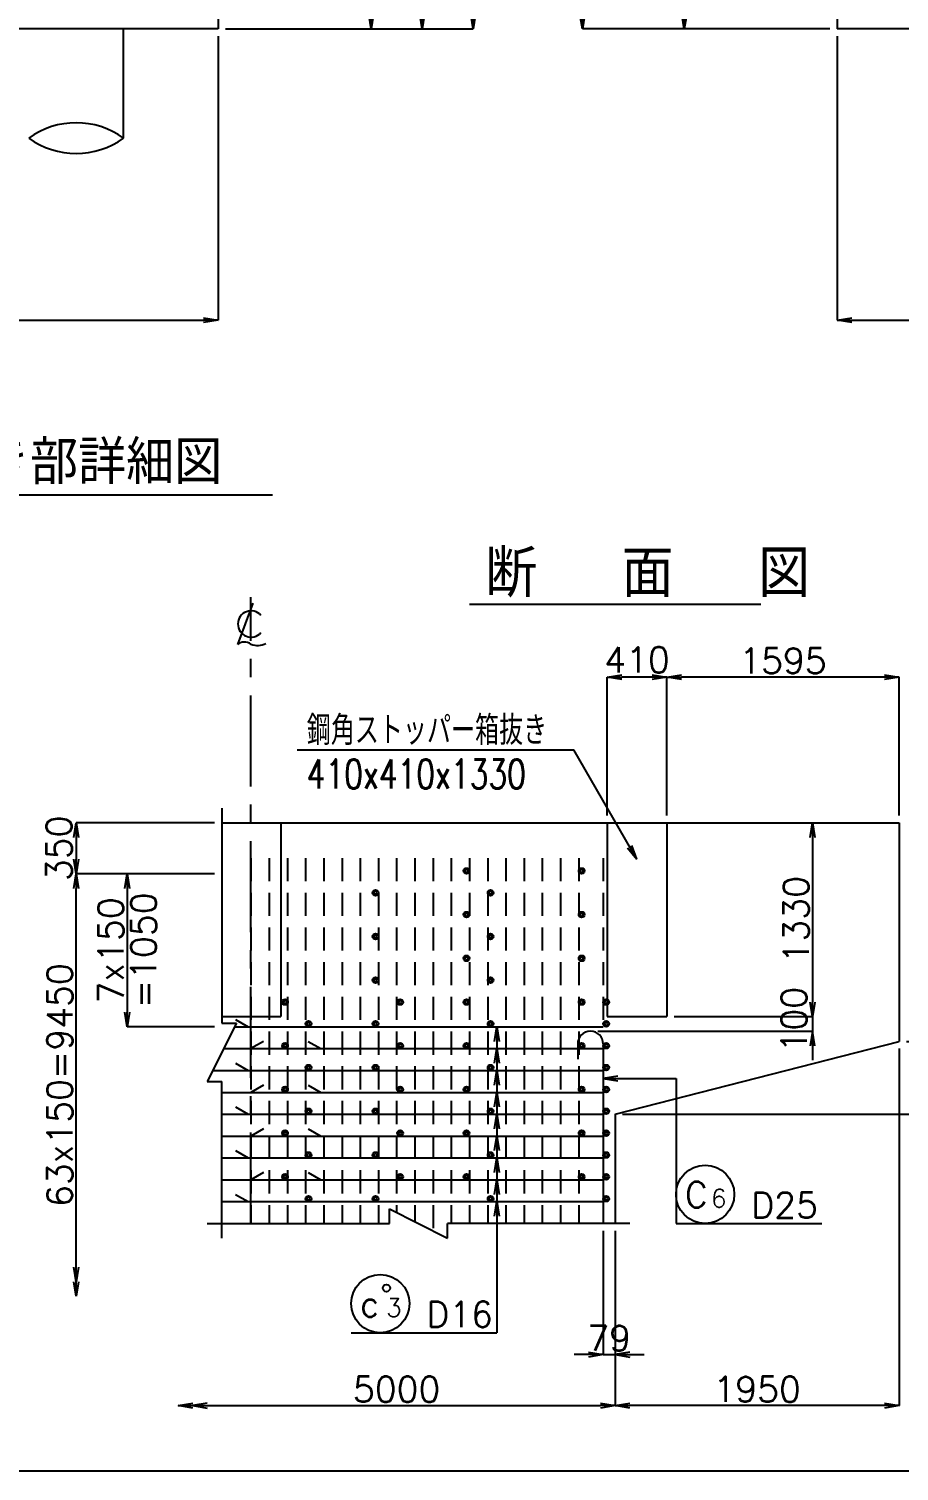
# Model space of a CAD drawing. Header units: millimetres. Extents: x -19525 to 20025, y -14225 to 14225.
# Drawn here: x -10050 to -4075, y -13850 to -3950 of the extents above; entities that cross this region are included whole.
import ezdxf

# ---------------------------------------------------------------- set-up
doc = ezdxf.new("R2010")
doc.units = ezdxf.units.MM
doc.header["$PDMODE"] = 35
doc.linetypes.add('CENTER', pattern=[2, 1.25, -0.25, 0.25, -0.25])
doc.linetypes.add('HIDDEN2', pattern=[4.7625, 3.175, -1.5875])
for name, color, linetype in [('DIM-01', 2, 'Continuous'), ('DIM-02', 2, 'Continuous'), ('GAIKEI-01', 7, 'Continuous'), ('TEKKIN-01', 3, 'Continuous'), ('TEKKIN-02', 4, 'Continuous'), ('TEKKIN-03', 6, 'Continuous'), ('TEXT-01', 4, 'Continuous'), ('WAKU-01', 1, 'Continuous')]:
    doc.layers.add(name, color=color, linetype=linetype)
doc.styles.get("Standard").update_dxf_attribs({"font": 'txt.shx', "bigfont": 'bigfont.shx'})
doc.dimstyles.get("Standard").update_dxf_attribs({"dimscale": 50, "dimtxt": 3.5, "dimasz": 2, "dimexe": 0, "dimexo": 1, "dimgap": 0.5, "dimtad": 1, "dimdec": 0, "dimzin": 0, "dimdsep": 46, "dimtxsty": 'Standard', "dimblk1": 'OPEN', "dimblk2": 'OPEN', "dimsah": 1, "dimcen": 0, "dimclrd": 2, "dimclre": 2, "dimclrt": 6, "dimaunit": 1, "dimadec": 0, "dimazin": 0, "dimtfac": 1, "dimtdec": 4, "dimtix": 1, "dimtofl": 0, "dimtmove": 2, "dimatfit": 3, "dimldrblk": 'OPEN', "dimfxl": 0, "dimtolj": 1, "dimtzin": 0, "dimarcsym": 0})

# ---------------------------------------------------------------- blocks, each defined once
blk = doc.blocks.new('_OPEN')
at = {"color": 0, "linetype": 'ByBlock'}
for p, q in [((-1, 0.167), (0, 0)), ((0, 0), (-1, -0.167)), ((0, 0), (-1, 0))]:
    blk.add_line(p, q, dxfattribs=at)
blk = doc.blocks.new('*D9')
at = {"color": 2, "linetype": 'ByBlock'}
for p, q in [((-4500, -4000), (-4500, -5950)), ((3500, -4000), (3500, -5950)), ((-4400, -5950), (3400, -5950))]:
    blk.add_line(p, q, dxfattribs=at)
at = {"layer": 'DEFPOINTS', "color": 0, "linetype": 'ByBlock'}
for p in [(-4500, -3950), (3500, -3950), (3500, -5950)]:
    blk.add_point(p, dxfattribs=at)
at = {"color": 2, "linetype": 'ByBlock', "xscale": 100, "yscale": 100, "zscale": 100, "rotation": 180}
blk.add_blockref('_OPEN', (-4500, -5950), dxfattribs=at)
at = {"color": 2, "linetype": 'ByBlock', "xscale": 100, "yscale": 100, "zscale": 100}
blk.add_blockref('_OPEN', (3500, -5950), dxfattribs=at)
at = {"color": 6, "linetype": 'ByBlock', "insert": (-500, -5837.5), "char_height": 175, "attachment_point": 5}
blk.add_mtext('\\A1;8000', dxfattribs=at)
blk = doc.blocks.new('*D10')
at = {"color": 2, "linetype": 'ByBlock'}
for p, q in [((-17250, -4000), (-17250, -5950)), ((-8750, -4000), (-8750, -5950)), ((-17150, -5950), (-8850, -5950))]:
    blk.add_line(p, q, dxfattribs=at)
at = {"layer": 'DEFPOINTS', "color": 0, "linetype": 'ByBlock'}
for p in [(-17250, -3950), (-8750, -3950), (-8750, -5950)]:
    blk.add_point(p, dxfattribs=at)
at = {"color": 2, "linetype": 'ByBlock', "xscale": 100, "yscale": 100, "zscale": 100, "rotation": 180}
blk.add_blockref('_OPEN', (-17250, -5950), dxfattribs=at)
at = {"color": 2, "linetype": 'ByBlock', "xscale": 100, "yscale": 100, "zscale": 100}
blk.add_blockref('_OPEN', (-8750, -5950), dxfattribs=at)
at = {"color": 6, "linetype": 'ByBlock', "insert": (-13000, -5837.5), "char_height": 175, "attachment_point": 5}
blk.add_mtext('\\A1;8500', dxfattribs=at)
blk = doc.blocks.new('*D14')
at = {"color": 2, "linetype": 'ByBlock'}
for p, q in [((-1650, -1450), (-6250, -1450)), ((-6250, -1550), (-6250, -3850)), ((-4550, -3950), (-6250, -3950))]:
    blk.add_line(p, q, dxfattribs=at)
at = {"layer": 'DEFPOINTS', "color": 0, "linetype": 'ByBlock'}
for p in [(-1600, -1450), (-6250, -3950), (-4500, -3950)]:
    blk.add_point(p, dxfattribs=at)
at = {"color": 2, "linetype": 'ByBlock', "xscale": 100, "yscale": 100, "zscale": 100}
for p, rotation in [((-6250, -1450), 90.00000000000006), ((-6250, -3950), 270.0000000000001)]:
    blk.add_blockref('_OPEN', p, dxfattribs=dict(at, rotation=rotation))
at = {"color": 6, "linetype": 'ByBlock', "insert": (-6362.5, -2700), "char_height": 175, "attachment_point": 5, "rotation": 90}
blk.add_mtext('\\A1;2500', dxfattribs=at)
blk = doc.blocks.new('*D16')
at = {"color": 2, "linetype": 'ByBlock'}
for p, q in [((-8700, -1450), (-7000, -1450)), ((-7000, -1550), (-7000, -3850)), ((-8700, -3950), (-7000, -3950))]:
    blk.add_line(p, q, dxfattribs=at)
at = {"layer": 'DEFPOINTS', "color": 0, "linetype": 'ByBlock'}
for p in [(-8750, -1450), (-8750, -3950), (-7000, -3950)]:
    blk.add_point(p, dxfattribs=at)
at = {"color": 2, "linetype": 'ByBlock', "xscale": 100, "yscale": 100, "zscale": 100}
for p, rotation in [((-7000, -1450), 90.00000000000006), ((-7000, -3950), 270.0000000000001)]:
    blk.add_blockref('_OPEN', p, dxfattribs=dict(at, rotation=rotation))
at = {"color": 6, "linetype": 'ByBlock', "insert": (-7112.5, -2700), "char_height": 175, "attachment_point": 5, "rotation": 90}
blk.add_mtext('\\A1;2500', dxfattribs=at)
blk = doc.blocks.new('*D53')
at = {"color": 2, "linetype": 'ByBlock'}
blk.add_line((-7350, -3850), (-7350, -2050), dxfattribs=at)
at = {"layer": 'DEFPOINTS', "color": 0, "linetype": 'ByBlock'}
for p in [(-8750, -1950), (-7350, -1950), (-8750, -3950)]:
    blk.add_point(p, dxfattribs=at)
at = {"color": 2, "linetype": 'ByBlock', "xscale": 100, "yscale": 100, "zscale": 100}
for p, rotation in [((-7350, -1950), 90.00000000000006), ((-7350, -3950), 270.0000000000001)]:
    blk.add_blockref('_OPEN', p, dxfattribs=dict(at, rotation=rotation))
at = {"color": 6, "linetype": 'ByBlock', "insert": (-7462.5, -2950), "char_height": 175, "attachment_point": 5, "rotation": 90}
blk.add_mtext('\\A1;2000', dxfattribs=at)
blk = doc.blocks.new('*D73')
at = {"color": 2, "linetype": 'ByBlock'}
for p, q in [((-8700, -2950), (-7700, -2950)), ((-7700, -3850), (-7700, -3050))]:
    blk.add_line(p, q, dxfattribs=at)
at = {"layer": 'DEFPOINTS', "color": 0, "linetype": 'ByBlock'}
for p in [(-8750, -2950), (-7700, -2950), (-8750, -3950)]:
    blk.add_point(p, dxfattribs=at)
at = {"color": 2, "linetype": 'ByBlock', "xscale": 100, "yscale": 100, "zscale": 100}
for p, rotation in [((-7700, -2950), 90.00000000000006), ((-7700, -3950), 270.0000000000001)]:
    blk.add_blockref('_OPEN', p, dxfattribs=dict(at, rotation=rotation))
at = {"color": 6, "linetype": 'ByBlock', "insert": (-7812.5, -3450), "char_height": 175, "attachment_point": 5, "rotation": 90}
blk.add_mtext('\\A1;1000', dxfattribs=at)
blk = doc.blocks.new('*D78')
at = {"color": 2, "linetype": 'ByBlock'}
for p, q in [((-4550, -2950), (-5550, -2950)), ((-5550, -3850), (-5550, -3050))]:
    blk.add_line(p, q, dxfattribs=at)
at = {"layer": 'DEFPOINTS', "color": 0, "linetype": 'ByBlock'}
for p in [(-5550, -2950), (-4500, -2950), (-4500, -3950)]:
    blk.add_point(p, dxfattribs=at)
at = {"color": 2, "linetype": 'ByBlock', "xscale": 100, "yscale": 100, "zscale": 100}
for p, rotation in [((-5550, -2950), 90.00000000000006), ((-5550, -3950), 270.0000000000001)]:
    blk.add_blockref('_OPEN', p, dxfattribs=dict(at, rotation=rotation))
at = {"color": 6, "linetype": 'ByBlock', "insert": (-5662.5, -3450), "char_height": 175, "attachment_point": 5, "rotation": 90}
blk.add_mtext('\\A1;1000', dxfattribs=at)
blk = doc.blocks.new('*D109')
at = {"color": 2, "linetype": 'ByBlock'}
for p, q in [((-8775, -9750), (-9725, -9750)), ((-9725, -12550), (-9725, -9850))]:
    blk.add_line(p, q, dxfattribs=at)
at = {"layer": 'DEFPOINTS', "color": 0, "linetype": 'ByBlock'}
for p in [(-9725, -9750), (-8725, -9750), (-9725, -12650)]:
    blk.add_point(p, dxfattribs=at)
at = {"color": 2, "linetype": 'ByBlock', "xscale": 100, "yscale": 100, "zscale": 100}
for p, rotation in [((-9725, -9750), 90.00000000000006), ((-9725, -12650), 270.0000000000001)]:
    blk.add_blockref('_OPEN', p, dxfattribs=dict(at, rotation=rotation))
at = {"color": 6, "linetype": 'ByBlock', "insert": (-9837.5, -11200), "char_height": 175, "attachment_point": 5, "rotation": 90}
blk.add_mtext('\\A1;63x150=9450', dxfattribs=at)
blk = doc.blocks.new('*D107')
at = {"color": 2, "linetype": 'ByBlock'}
for p, q in [((-4025, -10900), (-3075, -10900)), ((-3075, -11300), (-3075, -11000)), ((-5975, -11400), (-3075, -11400))]:
    blk.add_line(p, q, dxfattribs=at)
at = {"layer": 'DEFPOINTS', "color": 0, "linetype": 'ByBlock'}
for p in [(-4075, -10900), (-3075, -10900), (-6025, -11400)]:
    blk.add_point(p, dxfattribs=at)
at = {"color": 2, "linetype": 'ByBlock', "xscale": 100, "yscale": 100, "zscale": 100}
for p, rotation in [((-3075, -10900), 90.00000000000006), ((-3075, -11400), 270.0000000000001)]:
    blk.add_blockref('_OPEN', p, dxfattribs=dict(at, rotation=rotation))
at = {"color": 6, "linetype": 'ByBlock', "insert": (-3187.5, -11150), "char_height": 175, "attachment_point": 5, "rotation": 90}
blk.add_mtext('\\A1;500', dxfattribs=at)
blk = doc.blocks.new('*D108')
at = {"color": 2, "linetype": 'ByBlock'}
for p, q in [((-8775, -9400), (-9725, -9400)), ((-9725, -9500), (-9725, -9650))]:
    blk.add_line(p, q, dxfattribs=at)
at = {"layer": 'DEFPOINTS', "color": 0, "linetype": 'ByBlock'}
for p in [(-8725, -9400), (-9725, -9750), (-8725, -9750)]:
    blk.add_point(p, dxfattribs=at)
at = {"color": 2, "linetype": 'ByBlock', "xscale": 100, "yscale": 100, "zscale": 100}
for p, rotation in [((-9725, -9400), 90.00000000000006), ((-9725, -9750), 270.0000000000001)]:
    blk.add_blockref('_OPEN', p, dxfattribs=dict(at, rotation=rotation))
at = {"color": 6, "linetype": 'ByBlock', "insert": (-9842.9, -9575), "char_height": 175, "attachment_point": 5, "rotation": 90}
blk.add_mtext('\\A1;350', dxfattribs=at)
blk = doc.blocks.new('*D110')
at = {"color": 2, "linetype": 'ByBlock'}
for p, q in [((-4175, -8400), (-5570, -8400)), ((-4075, -9350), (-4075, -8400))]:
    blk.add_line(p, q, dxfattribs=at)
at = {"layer": 'DEFPOINTS', "color": 0, "linetype": 'ByBlock'}
for p in [(-5670, -8400), (-5670, -9400), (-4075, -9400)]:
    blk.add_point(p, dxfattribs=at)
at = {"color": 2, "linetype": 'ByBlock', "xscale": 100, "yscale": 100, "zscale": 100, "rotation": 180}
blk.add_blockref('_OPEN', (-5670, -8400), dxfattribs=at)
at = {"color": 2, "linetype": 'ByBlock', "xscale": 100, "yscale": 100, "zscale": 100}
blk.add_blockref('_OPEN', (-4075, -8400), dxfattribs=at)
at = {"color": 6, "linetype": 'ByBlock', "insert": (-4872.5, -8287.5), "char_height": 175, "attachment_point": 5}
blk.add_mtext('\\A1;1595', dxfattribs=at)
blk = doc.blocks.new('*D111')
at = {"color": 2, "linetype": 'ByBlock'}
for p, q in [((-6080, -9350), (-6080, -8400)), ((-5770, -8400), (-5980, -8400)), ((-5670, -9350), (-5670, -8400))]:
    blk.add_line(p, q, dxfattribs=at)
at = {"layer": 'DEFPOINTS', "color": 0, "linetype": 'ByBlock'}
for p in [(-6080, -8400), (-6080, -9400), (-5670, -9400)]:
    blk.add_point(p, dxfattribs=at)
at = {"color": 2, "linetype": 'ByBlock', "xscale": 100, "yscale": 100, "zscale": 100, "rotation": 180}
blk.add_blockref('_OPEN', (-6080, -8400), dxfattribs=at)
at = {"color": 2, "linetype": 'ByBlock', "xscale": 100, "yscale": 100, "zscale": 100}
blk.add_blockref('_OPEN', (-5670, -8400), dxfattribs=at)
at = {"color": 6, "linetype": 'ByBlock', "insert": (-5875, -8281.2), "char_height": 175, "attachment_point": 5}
blk.add_mtext('\\A1;410', dxfattribs=at)
blk = doc.blocks.new('*D113')
at = {"color": 2, "linetype": 'ByBlock'}
for p, q in [((-4670, -9500), (-4670, -10630)), ((-5620, -10730), (-4670, -10730))]:
    blk.add_line(p, q, dxfattribs=at)
at = {"layer": 'DEFPOINTS', "color": 0, "linetype": 'ByBlock'}
for p in [(-4670, -9400), (-5670, -10730), (-4670, -10730)]:
    blk.add_point(p, dxfattribs=at)
at = {"color": 2, "linetype": 'ByBlock', "xscale": 100, "yscale": 100, "zscale": 100}
for p, rotation in [((-4670, -9400), 90.00000000000006), ((-4670, -10730), 270.0000000000001)]:
    blk.add_blockref('_OPEN', p, dxfattribs=dict(at, rotation=rotation))
at = {"color": 6, "linetype": 'ByBlock', "insert": (-4782.5, -10065), "char_height": 175, "attachment_point": 5, "rotation": 90}
blk.add_mtext('\\A1;1330', dxfattribs=at)
blk = doc.blocks.new('*D114')
at = {"color": 2, "linetype": 'ByBlock'}
blk.add_line((-6144.5, -10830), (-4670, -10830), dxfattribs=at)
at = {"layer": 'DEFPOINTS', "color": 0, "linetype": 'ByBlock'}
for p in [(-5670, -10730), (-6194.5, -10830), (-4670, -10830)]:
    blk.add_point(p, dxfattribs=at)
at = {"color": 6, "linetype": 'ByBlock', "insert": (-4796.7, -10751.1), "char_height": 175, "attachment_point": 5, "rotation": 90}
blk.add_mtext('\\A1;100', dxfattribs=at)
blk = doc.blocks.new('*D115')
at = {"color": 2, "linetype": 'ByBlock'}
for p, q in [((-9375, -9850), (-9375, -10700)), ((-8775, -10800), (-9375, -10800))]:
    blk.add_line(p, q, dxfattribs=at)
at = {"layer": 'DEFPOINTS', "color": 0, "linetype": 'ByBlock'}
for p in [(-8725, -9750), (-9375, -10800), (-8725, -10800)]:
    blk.add_point(p, dxfattribs=at)
at = {"color": 2, "linetype": 'ByBlock', "xscale": 100, "yscale": 100, "zscale": 100}
for p, rotation in [((-9375, -9750), 90.00000000000006), ((-9375, -10800), 270.0000000000001)]:
    blk.add_blockref('_OPEN', p, dxfattribs=dict(at, rotation=rotation))
at = {"color": 6, "linetype": 'ByBlock', "char_height": 175, "rotation": 90}
for s, insert, attachment_point in [('\\A1;7x150', (-9400, -10275), 8), ('\\A1;=1050', (-9350, -10275), 2)]:
    blk.add_mtext(s, dxfattribs=dict(at, insert=insert, attachment_point=attachment_point))
blk = doc.blocks.new('*D116')
at = {"color": 2, "linetype": 'ByBlock'}
for p, q in [((-4075, -10950), (-4075, -13400)), ((-6025, -12200), (-6025, -13400)), ((-4175, -13400), (-5925, -13400))]:
    blk.add_line(p, q, dxfattribs=at)
at = {"layer": 'DEFPOINTS', "color": 0, "linetype": 'ByBlock'}
for p in [(-4075, -10900), (-6025, -12150), (-6025, -13400)]:
    blk.add_point(p, dxfattribs=at)
at = {"color": 2, "linetype": 'ByBlock', "xscale": 100, "yscale": 100, "zscale": 100, "rotation": 180}
blk.add_blockref('_OPEN', (-6025, -13400), dxfattribs=at)
at = {"color": 2, "linetype": 'ByBlock', "xscale": 100, "yscale": 100, "zscale": 100}
blk.add_blockref('_OPEN', (-4075, -13400), dxfattribs=at)
at = {"color": 6, "linetype": 'ByBlock', "insert": (-5050, -13287.5), "char_height": 175, "attachment_point": 5}
blk.add_mtext('\\A1;1950', dxfattribs=at)
blk = doc.blocks.new('*D117')
at = {"color": 2, "linetype": 'ByBlock'}
for p, q in [((-6025, -12200), (-6025, -13400)), ((-8925, -13400), (-6125, -13400))]:
    blk.add_line(p, q, dxfattribs=at)
at = {"layer": 'DEFPOINTS', "color": 0, "linetype": 'ByBlock'}
for p in [(-6025, -12150), (-9025, -13400), (-6025, -13400)]:
    blk.add_point(p, dxfattribs=at)
at = {"color": 2, "linetype": 'ByBlock', "xscale": 100, "yscale": 100, "zscale": 100, "rotation": 180}
blk.add_blockref('_OPEN', (-9025, -13400), dxfattribs=at)
at = {"color": 2, "linetype": 'ByBlock', "xscale": 100, "yscale": 100, "zscale": 100}
blk.add_blockref('_OPEN', (-6025, -13400), dxfattribs=at)
at = {"color": 6, "linetype": 'ByBlock', "insert": (-7525, -13287.5), "char_height": 175, "attachment_point": 5}
blk.add_mtext('\\A1;5000', dxfattribs=at)
blk = doc.blocks.new('*D118')
at = {"color": 2, "linetype": 'ByBlock'}
blk.add_line((-6107, -12200), (-6107, -13050), dxfattribs=at)
at = {"layer": 'DEFPOINTS', "color": 0, "linetype": 'ByBlock'}
for p in [(-6107, -12150), (-6025, -12150), (-6025, -13050)]:
    blk.add_point(p, dxfattribs=at)
at = {"color": 6, "linetype": 'ByBlock', "insert": (-6066, -12937.5), "char_height": 175, "attachment_point": 5}
blk.add_mtext('\\A1;79', dxfattribs=at)

msp = doc.modelspace()

# ---------------------------------------------------------------- linework, layer by layer
at = {"layer": 'DIM-01'}
for p, q in [((-4670, -10730), (-4670, -10830)), ((-4670, -10830), (-4670, -11030)), ((-6107, -13050), (-6307, -13050)), ((-6107, -13050), (-6025, -13050)), ((-6025, -13050), (-5825, -13050))]:
    msp.add_line(p, q, dxfattribs=at)
at = {"layer": 'DIM-02', "color": 6}
msp.add_line((-8512.2, -7891.7), (-8618.6, -8176.9), dxfattribs=at)
at = {"layer": 'DIM-02', "color": 2}
for p in [(-8208, -8900), (-5875, -9650)]:
    msp.add_line(p, (-6308, -8900), dxfattribs=at)
at = {"layer": 'DIM-02', "ltscale": 50}
for p, q in [((-6837.5, -10800), (-6837.5, -12900)), ((-5607, -11155), (-5607, -12150))]:
    msp.add_line(p, q, dxfattribs=at)
at = {"layer": 'DIM-02', "ltscale": 100}
msp.add_line((-6107, -11155), (-5607, -11155), dxfattribs=at)
at = {"layer": 'DIM-02'}
for p, q in [((-5607, -12150), (-4607, -12150)), ((-7837.5, -12900), (-6837.5, -12900))]:
    msp.add_line(p, q, dxfattribs=at)
for centre in [(-5407, -11950), (-7637.5, -12700)]:
    msp.add_circle(centre, 200, dxfattribs=at)
at = {"layer": 'DIM-02', "color": 6}
msp.add_circle((-7595.4, -12593.3), 25, dxfattribs=at)
for centre, radius, start, end in [((-8525, -8035.1), 90, 40.9878, 318.76474), ((-8569.7, -8237), 77.5, 54.84636, 129.15364), ((-8479.2, -8048.5), 133.4, 249.89418, 294.88022)]:
    msp.add_arc(centre, radius, start, end, dxfattribs=at)
at = {"layer": 'GAIKEI-01', "ltscale": 100}
for p, q in [((-8750, -1450), (-8750, -3950)), ((-4500, -1950), (-4500, -3950)), ((-8750, -3950), (-17250, -3950)), ((-9400, -4700), (-9400, -3950)), ((3500, -3950), (-4500, -3950)), ((-8725, -9400), (-4075, -9400)), ((-8320, -9400), (-8320, -10730)), ((-6080, -9400), (-6080, -10730)), ((-5670, -9400), (-5670, -10730)), ((-4075, -9400), (-4075, -10900)), ((-8725, -10730), (-8320, -10730)), ((-6080, -10730), (-5670, -10730)), ((-6025, -11400), (-4075, -10900)), ((-6025, -11400), (-6025, -12150))]:
    msp.add_line(p, q, dxfattribs=at)
at = {"layer": 'GAIKEI-01', "color": 2, "linetype": 'CENTER', "ltscale": 500}
msp.add_line((-8525, -12150), (-8525, -7850), dxfattribs=at)
at = {"layer": 'GAIKEI-01', "color": 2}
for p, q in [((-8725, -9300), (-8725, -10775)), ((-8625, -10775), (-8825, -11175)), ((-8725, -10775), (-8625, -10775)), ((-8825, -11175), (-8725, -11175)), ((-8725, -12250), (-8725, -11175)), ((-7575, -12050), (-7175, -12250)), ((-7575, -12150), (-7575, -12050)), ((-8825, -12150), (-7575, -12150)), ((-5925, -12150), (-7175, -12150)), ((-7175, -12250), (-7175, -12150))]:
    msp.add_line(p, q, dxfattribs=at)
at = {"layer": 'GAIKEI-01', "ltscale": 100}
for centre, start, end in [((-9725, -5151), 54.22337, 125.77663), ((-9725, -4249), 234.22337, 305.77663)]:
    msp.add_arc(centre, 555.9, start, end, dxfattribs=at)
at = {"layer": 'TEKKIN-01', "linetype": 'HIDDEN2', "ltscale": 50}
for p, q in [((-8525, -9642), (-8525, -12150)), ((-8400, -9642), (-8400, -12150)), ((-8275, -9642), (-8275, -12150)), ((-8150, -9642), (-8150, -12150)), ((-8025, -9642), (-8025, -12150)), ((-7900, -9642), (-7900, -12150)), ((-7775, -9642), (-7775, -12150)), ((-7650, -9642), (-7650, -12150)), ((-7525, -9642), (-7525, -12075)), ((-7400, -9642), (-7400, -12137.5)), ((-7275, -9642), (-7275, -12200)), ((-7150, -9642), (-7150, -12150)), ((-7025, -9642), (-7025, -12150)), ((-6900, -9642), (-6900, -12150)), ((-6775, -9642), (-6775, -12150)), ((-6650, -9642), (-6650, -12150)), ((-6525, -9642), (-6525, -12150)), ((-6400, -9642), (-6400, -12150)), ((-6275, -9642), (-6275, -12150)), ((-6107, -9642), (-6107, -10767.5))]:
    msp.add_line(p, q, dxfattribs=at)
at = {"layer": 'TEKKIN-01'}
for centre, radius in [((-7045, -9730), 20), ((-7045, -9730), 10), ((-6255, -9730), 20), ((-6255, -9730), 10), ((-7670, -9880), 20), ((-7670, -9880), 10), ((-6880, -9880), 20), ((-6880, -9880), 10), ((-7045, -10030), 20), ((-7045, -10030), 10), ((-6255, -10030), 20), ((-6255, -10030), 10), ((-7670, -10180), 20), ((-7670, -10180), 10), ((-6880, -10180), 20), ((-6880, -10180), 10), ((-7045, -10330), 20), ((-7045, -10330), 10), ((-6255, -10330), 20), ((-6255, -10330), 10), ((-7670, -10480), 20), ((-7670, -10480), 10), ((-6880, -10480), 20), ((-6880, -10480), 10), ((-8291, -10630), 20), ((-8291, -10630), 10), ((-7501, -10630), 20), ((-7501, -10630), 10), ((-7045, -10630), 20), ((-7045, -10630), 10), ((-6255, -10630), 20), ((-6255, -10630), 10), ((-6087, -10630), 20), ((-6087, -10630), 10), ((-8130, -10780), 20), ((-8130, -10780), 10), ((-7670, -10780), 20), ((-7670, -10780), 10), ((-6880, -10780), 20), ((-6880, -10780), 10), ((-6087, -10780), 20), ((-6087, -10780), 10), ((-8291, -10930), 20), ((-8291, -10930), 10), ((-7501, -10930), 20), ((-7501, -10930), 10), ((-7045, -10930), 20), ((-7045, -10930), 10), ((-6255, -10930), 20), ((-6255, -10930), 10), ((-6087, -10930), 20), ((-6087, -10930), 10), ((-8130, -11080), 20), ((-8130, -11080), 10), ((-7670, -11080), 20), ((-7670, -11080), 10), ((-6880, -11080), 20), ((-6880, -11080), 10), ((-6087, -11080), 20), ((-6087, -11080), 10), ((-8291, -11230), 20), ((-8291, -11230), 10), ((-7501, -11230), 20), ((-7501, -11230), 10), ((-7045, -11230), 20), ((-7045, -11230), 10), ((-6255, -11230), 20), ((-6255, -11230), 10), ((-6087, -11230), 20), ((-6087, -11230), 10), ((-8130, -11380), 20), ((-8130, -11380), 10), ((-7670, -11380), 20), ((-7670, -11380), 10), ((-6880, -11380), 20), ((-6880, -11380), 10), ((-6087, -11380), 20), ((-6087, -11380), 10), ((-8291, -11530), 20), ((-8291, -11530), 10), ((-7501, -11530), 20), ((-7501, -11530), 10), ((-7045, -11530), 20), ((-7045, -11530), 10), ((-6255, -11530), 20), ((-6255, -11530), 10), ((-6087, -11530), 20), ((-6087, -11530), 10), ((-8130, -11680), 20), ((-8130, -11680), 10), ((-7670, -11680), 20), ((-7670, -11680), 10), ((-6880, -11680), 20), ((-6880, -11680), 10), ((-6087, -11680), 20), ((-6087, -11680), 10), ((-8291, -11830), 20), ((-8291, -11830), 10), ((-7501, -11830), 20), ((-7501, -11830), 10), ((-7045, -11830), 20), ((-7045, -11830), 10), ((-6255, -11830), 20), ((-6255, -11830), 10), ((-6087, -11830), 20), ((-6087, -11830), 10), ((-8130, -11980), 20), ((-8130, -11980), 10), ((-7670, -11980), 20), ((-7670, -11980), 10), ((-6880, -11980), 20), ((-6880, -11980), 10), ((-6087, -11980), 20), ((-6087, -11980), 10)]:
    msp.add_circle(centre, radius, dxfattribs=at)
at = {"layer": 'TEKKIN-02', "ltscale": 50}
for p, q in [((-6282, -10917.5), (-6282, -11022.5)), ((-6107, -10917.5), (-6107, -12150))]:
    msp.add_line(p, q, dxfattribs=at)
msp.add_arc((-6194.5, -10917.5), 87.5, 360, 180, dxfattribs=at)
at = {"layer": 'TEKKIN-03', "ltscale": 100}
for p, q in [((-8631.6, -10750), (-8545, -10800)), ((-8637.5, -10800), (-6107, -10800)), ((-8712.5, -10950), (-6107, -10950)), ((-8438.4, -10900), (-8525, -10950)), ((-8131.6, -10900), (-8045, -10950)), ((-8631.6, -11050), (-8545, -11100)), ((-8787.5, -11100), (-6107, -11100)), ((-8725, -11250), (-6107, -11250)), ((-8438.4, -11200), (-8525, -11250)), ((-8131.6, -11200), (-8045, -11250)), ((-8631.6, -11350), (-8545, -11400)), ((-8725, -11400), (-6107, -11400)), ((-8725, -11550), (-6107, -11550)), ((-8438.4, -11500), (-8525, -11550)), ((-8131.6, -11500), (-8045, -11550)), ((-8631.6, -11650), (-8545, -11700)), ((-8725, -11700), (-6107, -11700)), ((-8725, -11850), (-6107, -11850)), ((-8438.4, -11800), (-8525, -11850)), ((-8131.6, -11800), (-8045, -11850)), ((-8631.6, -11950), (-8545, -12000)), ((-8725, -12000), (-6107, -12000))]:
    msp.add_line(p, q, dxfattribs=at)
at = {"layer": 'TEXT-01', "color": 4}
for p, q in [((-8377.9, -7150), (-12122.1, -7150)), ((-7025, -7900), (-5025, -7900))]:
    msp.add_line(p, q, dxfattribs=at)
at = {"layer": 'WAKU-01'}
msp.add_line((20025, -13850), (-19525, -13850), dxfattribs=at)

# ---------------------------------------------------------------- block references
at = {"layer": 'DIM-01', "yscale": 100, "zscale": 100}
for p, xscale, rotation in [((-4670, -10830), -100, 269.999999999998), ((-9725, -12550), 100, 270.0000000000009), ((-6025, -13050), -100, 359.9999999999978), ((-8925, -13400), -100, 359.9999999999999)]:
    msp.add_blockref('_OPEN', p, dxfattribs=dict(at, xscale=xscale, rotation=rotation))
at = {"layer": 'DIM-01', "xscale": 100, "yscale": 100, "zscale": 100}
msp.add_blockref('_OPEN', (-6107, -13050), dxfattribs=at)
at = {"layer": 'DIM-02', "yscale": 100, "zscale": 100}
for p, xscale, rotation in [((-5875, -9650), -100, 119.9999999999995), ((-6837.5, -10800), 100, 90.00000000000006), ((-6837.5, -10950), 100, 90.00000000000006), ((-6837.5, -11100), 100, 90.00000000000006), ((-6107, -11155), -100, 359.9999999999978), ((-6837.5, -11250), 100, 90.00000000000006), ((-6837.5, -11400), 100, 90.00000000000006), ((-6837.5, -11550), 100, 90.00000000000006), ((-6837.5, -11700), 100, 90.00000000000006), ((-6837.5, -11850), 100, 90.00000000000006), ((-6837.5, -12000), 100, 90.00000000000006)]:
    msp.add_blockref('_OPEN', p, dxfattribs=dict(at, xscale=xscale, rotation=rotation))

# ---------------------------------------------------------------- texts
at = {"layer": 'DIM-02', "color": 6, "width": 0.75}
for s, p in [('鋼角ストッパー箱抜き', (-8141.8, -8865)), ('410x410x1330', (-8141.8, -9165))]:
    msp.add_text(s, height=200, dxfattribs=at).set_placement(p)
at = {"layer": 'DIM-02', "color": 6}
for s, height, p in [('C', 175, (-5546.8, -12040)), ('6', 125, (-5366.8, -12040)), ('D25', 175, (-5090.8, -12111.6)), ('3', 125, (-7597.3, -12790)), ('c', 175, (-7777.3, -12790)), ('D16', 175, (-7321.3, -12861.6))]:
    msp.add_text(s, height=height, dxfattribs=at).set_placement(p)
at = {"layer": 'TEXT-01'}
msp.add_text('上部工箱抜き部詳細図', height=300, dxfattribs=at).set_placement((-12022.1, -7075))
at = {"layer": 'TEXT-01', "color": 4}
msp.add_text('断  面  図', height=325, dxfattribs=at).set_placement((-6917.4, -7850))

# ---------------------------------------------------------------- dimensions: what is measured, and where the dimension line sits
at = {"layer": 'DIM-01'}
for base, p1, p2, angle, override, picture, middle in [((-7000, -3950), (-8750, -1450), (-8750, -3950), 270, {"dimblk1": 'OPEN', "dimblk2": 'OPEN'}, '*D16', (-7112.5, -2700)), ((-6250, -3950), (-1600, -1450), (-4500, -3950), 90, {"dimblk1": 'OPEN', "dimblk2": 'OPEN'}, '*D14', (-6362.5, -2700)), ((-7350, -1950), (-8750, -3950), (-8750, -1950), 270, {"dimblk1": 'OPEN', "dimblk2": 'OPEN', "dimse1": 1, "dimse2": 1}, '*D53', (-7462.5, -2950)), ((-7700, -2950), (-8750, -3950), (-8750, -2950), 270, {"dimblk1": 'OPEN', "dimblk2": 'OPEN', "dimse1": 1}, '*D73', (-7812.5, -3450)), ((-5550, -2950), (-4500, -3950), (-4500, -2950), 90, {"dimblk1": 'OPEN', "dimblk2": 'OPEN', "dimse1": 1}, '*D78', (-5662.5, -3450)), ((-8750, -5950), (-17250, -3950), (-8750, -3950), 0, {"dimblk1": 'OPEN', "dimblk2": 'OPEN'}, '*D10', (-13000, -5837.5)), ((3500, -5950), (-4500, -3950), (3500, -3950), 0, {"dimblk1": 'OPEN', "dimblk2": 'OPEN'}, '*D9', (-500, -5837.5)), ((-5670, -8400), (-4075, -9400), (-5670, -9400), 0, {"dimblk1": 'OPEN', "dimblk2": 'OPEN', "dimse2": 1}, '*D110', (-4872.5, -8287.5)), ((-4670, -10730), (-4670, -9400), (-5670, -10730), 90, {"dimblk1": 'OPEN', "dimblk2": 'OPEN', "dimse1": 1}, '*D113', (-4782.5, -10065)), ((-3075, -10900), (-6025, -11400), (-4075, -10900), 270, {"dimblk1": 'OPEN', "dimblk2": 'OPEN'}, '*D107', (-3187.5, -11150)), ((-6025, -13400), (-4075, -10900), (-6025, -12150), 0, {"dimblk1": 'OPEN', "dimblk2": 'OPEN'}, '*D116', (-5050, -13287.5))]:
    dim = msp.add_linear_dim(base=base, p1=p1, p2=p2, angle=angle, dimstyle='Standard', override=override, dxfattribs=at)
    dim.commit()
    dim.dimension.update_dxf_attribs({"geometry": picture, "text_midpoint": middle})
for base, p1, p2, angle, override, picture, middle in [((-6080, -8400), (-5670, -9400), (-6080, -9400), 0, {"dimblk1": 'OPEN', "dimblk2": 'OPEN'}, '*D111', (-5875, -8281.2)), ((-9725, -9750), (-8725, -9400), (-8725, -9750), 90, {"dimblk1": 'OPEN', "dimblk2": 'OPEN', "dimse2": 1}, '*D108', (-9842.9, -9575)), ((-4670, -10830), (-5670, -10730), (-6194.5, -10830), 90, {"dimblk1": 'OPEN', "dimblk2": 'OPEN', "dimse1": 1}, '*D114', (-4796.7, -10751.1))]:
    dim = msp.add_linear_dim(base=base, p1=p1, p2=p2, angle=angle, dimstyle='Standard', override=override, dxfattribs=at)
    dim.commit()
    dim.dimension.update_dxf_attribs({"geometry": picture, "text_midpoint": middle, "dimtype": 160})
for base, p1, p2, angle, text, override, picture, middle in [((-9725, -9750), (-9725, -12650), (-8725, -9750), 90, '63x150=9450', {"dimblk1": 'OPEN', "dimblk2": 'OPEN', "dimse1": 1}, '*D109', (-9837.5, -11200)), ((-9375, -10800), (-8725, -9750), (-8725, -10800), 90, '7x150\\X=<>', {"dimblk1": 'OPEN', "dimblk2": 'OPEN', "dimse1": 1}, '*D115', (-9375, -10275)), ((-6025, -13400), (-9025, -13400), (-6025, -12150), 180, '5000', {"dimblk1": 'OPEN', "dimblk2": 'OPEN', "dimse1": 1}, '*D117', (-7525, -13287.5)), ((-6025, -13050), (-6107, -12150), (-6025, -12150), 0, '79', {"dimblk1": 'OPEN', "dimblk2": 'OPEN', "dimse2": 1}, '*D118', (-6066, -12937.5))]:
    dim = msp.add_linear_dim(base=base, p1=p1, p2=p2, angle=angle, text=text, dimstyle='Standard', override=override, dxfattribs=at)
    dim.commit()
    dim.dimension.update_dxf_attribs({"geometry": picture, "text_midpoint": middle})

doc.saveas('drawing.dxf')
